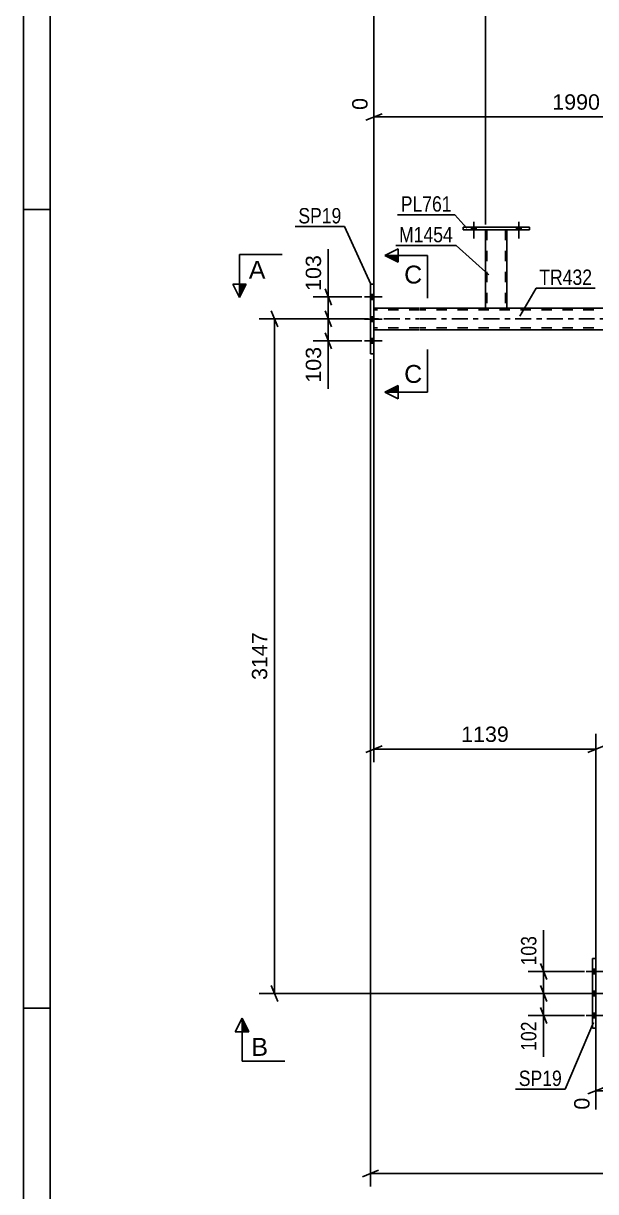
# Model space of a CAD drawing. Header units: millimetres. Extents: x 0 to 841, y 0 to 594.
# Drawn here: x 0 to 106.8, y 263.8 to 481.8 of the extents above; entities that cross this region are included whole.
import ezdxf

# ---------------------------------------------------------------- set-up
doc = ezdxf.new("R2010")
doc.units = ezdxf.units.MM
doc.linetypes.add('DXK_LINE_DOT2', pattern=[3.9198, 1.9599, -1.9599])
doc.linetypes.add('DXK_LINE_DOT3', pattern=[5.9187, 2.979, -0.9799, 0.9799, -0.9799])
doc.styles.add('Arial', font='arial.ttf', dxfattribs={"height": 0.2})
doc.styles.add('Arial Narrow', font='ARIALN.TTF', dxfattribs={"height": 0.2})

# ---------------------------------------------------------------- blocks, each defined once
blk = doc.blocks.new('Unknown-317311686-1113')
at = {"color": 5, "linetype": 'Continuous'}
for p, q in [((0, 594), (0, 0)), ((5, 589), (5, 5)), ((5, 447), (0, 447)), ((5, 298), (0, 298))]:
    blk.add_line(p, q, dxfattribs=at)
blk = doc.blocks.new('Bolt-317311686-2484 - 2401')
at = {"linetype": 'Continuous'}
for points in [[(65.46, 430.26), (65.46, 431.14), (64.82, 431.14), (64.82, 430.26)], [(65.46, 430.26), (65.46, 431.14), (64.82, 431.14), (64.82, 430.26)], [(65.46, 430.26), (65.46, 431.14), (64.82, 431.14), (64.82, 430.26)], [(65.46, 426.14), (65.46, 427.02), (64.82, 427.02), (64.82, 426.14)], [(65.46, 426.14), (65.46, 427.02), (64.82, 427.02), (64.82, 426.14)], [(65.46, 422.06), (65.46, 422.94), (64.82, 422.94), (64.82, 422.06)], [(65.46, 422.06), (65.46, 422.94), (64.82, 422.94), (64.82, 422.06)], [(65.46, 422.06), (65.46, 422.94), (64.82, 422.94), (64.82, 422.06)]]:
    blk.add_hatch(color=1, dxfattribs=at).paths.add_polyline_path(points)
at = {"color": 1, "linetype": 'Continuous'}
for p, q in [((63.66, 430.7), (66.98, 430.7)), ((63.66, 430.7), (66.98, 430.7)), ((63.66, 430.7), (66.98, 430.7)), ((64.82, 431.14), (65.46, 431.14)), ((64.82, 431.14), (65.46, 431.14)), ((64.82, 431.14), (65.46, 431.14)), ((64.82, 430.26), (65.46, 430.26)), ((64.82, 430.26), (65.46, 430.26)), ((64.82, 430.26), (65.46, 430.26)), ((63.66, 426.58), (66.98, 426.58)), ((63.66, 426.58), (66.98, 426.58)), ((64.82, 427.02), (65.46, 427.02)), ((64.82, 427.02), (65.46, 427.02)), ((64.82, 426.14), (65.46, 426.14)), ((64.82, 426.14), (65.46, 426.14)), ((64.82, 422.94), (65.46, 422.94)), ((64.82, 422.94), (65.46, 422.94)), ((64.82, 422.94), (65.46, 422.94)), ((63.66, 422.5), (66.98, 422.5)), ((63.66, 422.5), (66.98, 422.5)), ((63.66, 422.5), (66.98, 422.5)), ((64.82, 422.06), (65.46, 422.06)), ((64.82, 422.06), (65.46, 422.06)), ((64.82, 422.06), (65.46, 422.06))]:
    blk.add_line(p, q, dxfattribs=at)
blk = doc.blocks.new('Bolt-317311686-2441 - 2401')
at = {"linetype": 'Continuous'}
for points in [[(83.64, 443.24), (84.52, 443.24), (84.52, 443.72), (83.64, 443.72)], [(92.04, 443.24), (92.92, 443.24), (92.92, 443.72), (92.04, 443.72)]]:
    blk.add_hatch(color=1, dxfattribs=at).paths.add_polyline_path(points)
at = {"color": 1, "linetype": 'Continuous'}
for p, q in [((84.08, 444.72), (84.08, 441.6)), ((92.48, 444.72), (92.48, 441.6)), ((83.64, 443.72), (83.64, 443.24)), ((84.52, 443.72), (84.52, 443.24)), ((92.04, 443.72), (92.04, 443.24)), ((92.92, 443.72), (92.92, 443.24))]:
    blk.add_line(p, q, dxfattribs=at)
blk = doc.blocks.new('Bolt-317311686-2442 - 2401')
at = {"linetype": 'Continuous'}
for points in [[(83.64, 443.24), (84.52, 443.24), (84.52, 443.72), (83.64, 443.72)], [(92.04, 443.24), (92.92, 443.24), (92.92, 443.72), (92.04, 443.72)]]:
    blk.add_hatch(color=1, dxfattribs=at).paths.add_polyline_path(points)
at = {"color": 1, "linetype": 'Continuous'}
for p, q in [((84.08, 444.72), (84.08, 441.6)), ((92.48, 444.72), (92.48, 441.6)), ((83.64, 443.72), (83.64, 443.24)), ((84.52, 443.72), (84.52, 443.24)), ((92.04, 443.72), (92.04, 443.24)), ((92.92, 443.72), (92.92, 443.24))]:
    blk.add_line(p, q, dxfattribs=at)
blk = doc.blocks.new('Part-317311686-2520 - 2401')
at = {"color": 2, "linetype": 'Continuous'}
for p, q in [((73.98, 428.6), (65.46, 428.6)), ((86.27, 428.6), (74.08, 428.6)), ((126.27, 428.6), (90.27, 428.6)), ((73.98, 424.6), (65.46, 424.6)), ((135.89, 424.6), (74.08, 424.6))]:
    blk.add_line(p, q, dxfattribs=at)
at = {"color": 7, "linetype": 'DXK_LINE_DOT2'}
for p, q in [((65.46, 424.6), (65.46, 428.6)), ((73.98, 428.28), (65.46, 428.28)), ((710.15, 428.28), (74.08, 428.28)), ((90.27, 428.6), (86.27, 428.6)), ((73.98, 424.92), (65.46, 424.92)), ((710.15, 424.92), (74.08, 424.92))]:
    blk.add_line(p, q, dxfattribs=at)
at = {"color": 7, "linetype": 'DXK_LINE_DOT3'}
for p, q in [((55.46, 426.6), (73.98, 426.6)), ((74.08, 426.6), (719.95, 426.6))]:
    blk.add_line(p, q, dxfattribs=at)
blk = doc.blocks.new('Part-317311686-2525 - 2401')
at = {"color": 2, "linetype": 'Continuous'}
for p, q in [((82.08, 443.24), (82.08, 443.72)), ((94.48, 443.72), (82.08, 443.72)), ((94.48, 443.24), (82.08, 443.24)), ((94.48, 443.24), (94.48, 443.72))]:
    blk.add_line(p, q, dxfattribs=at)
blk = doc.blocks.new('Bolt-317311686-2481 - 2401')
at = {"linetype": 'Continuous'}
for points in [[(106.9, 304.4), (106.9, 305.28), (106.26, 305.28), (106.26, 304.4)], [(106.9, 304.4), (106.9, 305.28), (106.26, 305.28), (106.26, 304.4)], [(106.9, 304.4), (106.9, 305.28), (106.26, 305.28), (106.26, 304.4)], [(106.9, 300.28), (106.9, 301.16), (106.26, 301.16), (106.26, 300.28)], [(106.9, 300.28), (106.9, 301.16), (106.26, 301.16), (106.26, 300.28)], [(106.9, 296.2), (106.9, 297.08), (106.26, 297.08), (106.26, 296.2)], [(106.9, 296.2), (106.9, 297.08), (106.26, 297.08), (106.26, 296.2)], [(106.9, 296.2), (106.9, 297.08), (106.26, 297.08), (106.26, 296.2)]]:
    blk.add_hatch(color=1, dxfattribs=at).paths.add_polyline_path(points)
at = {"color": 1, "linetype": 'Continuous'}
for p, q in [((106.26, 305.28), (106.9, 305.28)), ((106.26, 305.28), (106.9, 305.28)), ((106.26, 305.28), (106.9, 305.28)), ((105.1, 304.84), (108.42, 304.84)), ((105.1, 304.84), (108.42, 304.84)), ((105.1, 304.84), (108.42, 304.84)), ((106.26, 304.4), (106.9, 304.4)), ((106.26, 304.4), (106.9, 304.4)), ((106.26, 304.4), (106.9, 304.4)), ((106.26, 301.16), (106.9, 301.16)), ((106.26, 301.16), (106.9, 301.16)), ((105.1, 300.72), (108.42, 300.72)), ((105.1, 300.72), (108.42, 300.72)), ((106.26, 300.28), (106.9, 300.28)), ((106.26, 300.28), (106.9, 300.28)), ((105.1, 296.64), (108.42, 296.64)), ((105.1, 296.64), (108.42, 296.64)), ((105.1, 296.64), (108.42, 296.64)), ((106.26, 297.08), (106.9, 297.08)), ((106.26, 297.08), (106.9, 297.08)), ((106.26, 297.08), (106.9, 297.08)), ((106.26, 296.2), (106.9, 296.2)), ((106.26, 296.2), (106.9, 296.2)), ((106.26, 296.2), (106.9, 296.2))]:
    blk.add_line(p, q, dxfattribs=at)
blk = doc.blocks.new('Part-317311686-2540 - 2401')
at = {"color": 2, "linetype": 'Continuous'}
for p, q in [((86.28, 443.24), (86.27, 428.6)), ((90.28, 443.24), (90.27, 428.6)), ((86.31, 428.6), (86.27, 428.6)), ((86.41, 428.6), (86.31, 428.6)), ((86.57, 428.6), (86.41, 428.6)), ((89.98, 428.6), (86.57, 428.6)), ((90.13, 428.6), (89.98, 428.6)), ((90.24, 428.6), (90.13, 428.6)), ((90.27, 428.6), (90.24, 428.6))]:
    blk.add_line(p, q, dxfattribs=at)
at = {"color": 7, "linetype": 'DXK_LINE_DOT2'}
for p, q in [((86.28, 443.25), (86.28, 443.25)), ((86.28, 443.25), (86.28, 443.24)), ((86.28, 443.24), (86.28, 443.25)), ((86.32, 443.25), (86.28, 443.25)), ((86.28, 443.25), (86.32, 443.25)), ((86.42, 443.25), (86.32, 443.25)), ((86.32, 443.25), (86.42, 443.25)), ((86.58, 443.25), (86.42, 443.25)), ((86.42, 443.25), (86.58, 443.25)), ((86.52, 443.25), (86.51, 428.6)), ((86.52, 443.25), (86.52, 443.25)), ((86.54, 443.25), (86.52, 443.25)), ((86.52, 443.25), (86.54, 443.25)), ((86.59, 443.25), (86.54, 443.25)), ((86.54, 443.25), (86.59, 443.25)), ((89.98, 443.24), (86.58, 443.25)), ((89.98, 443.24), (86.58, 443.25)), ((89.89, 443.24), (86.59, 443.25)), ((86.59, 443.25), (86.67, 443.25)), ((89.97, 443.24), (86.67, 443.25)), ((89.97, 443.24), (89.89, 443.24)), ((90.02, 443.24), (89.97, 443.24)), ((89.97, 443.24), (90.02, 443.24)), ((89.98, 443.24), (90.14, 443.24)), ((90.14, 443.24), (89.98, 443.24)), ((90.04, 443.24), (90.02, 443.24)), ((90.02, 443.24), (90.04, 443.24)), ((90.04, 443.24), (90.03, 428.6)), ((90.04, 443.24), (90.04, 443.24)), ((90.14, 443.24), (90.24, 443.24)), ((90.24, 443.24), (90.14, 443.24)), ((90.24, 443.24), (90.28, 443.24)), ((90.28, 443.24), (90.24, 443.24)), ((90.28, 443.24), (90.28, 443.24)), ((90.28, 443.24), (90.28, 443.24)), ((90.28, 443.24), (90.28, 443.24)), ((86.27, 428.6), (86.31, 428.6)), ((86.31, 428.6), (86.41, 428.6)), ((86.41, 428.6), (86.57, 428.6)), ((86.53, 428.6), (86.51, 428.6)), ((86.51, 428.6), (86.53, 428.6)), ((86.58, 428.6), (86.53, 428.6)), ((86.53, 428.6), (86.58, 428.6)), ((89.98, 428.6), (86.57, 428.6)), ((89.89, 428.6), (86.58, 428.6)), ((86.58, 428.6), (86.66, 428.6)), ((90.02, 428.6), (86.66, 428.6)), ((89.96, 428.6), (89.89, 428.6)), ((90.02, 428.6), (89.96, 428.6)), ((89.98, 428.6), (90.13, 428.6)), ((90.03, 428.6), (90.02, 428.6)), ((90.02, 428.6), (90.03, 428.6)), ((90.13, 428.6), (90.24, 428.6)), ((90.24, 428.6), (90.27, 428.6))]:
    blk.add_line(p, q, dxfattribs=at)
blk = doc.blocks.new('Part-317311686-2804 - 2401')
at = {"color": 2, "linetype": 'Continuous'}
for p, q in [((106.9, 307.24), (106.26, 307.24)), ((106.26, 307.24), (106.26, 294.24)), ((106.9, 294.24), (106.9, 307.24)), ((106.26, 294.24), (106.9, 294.24))]:
    blk.add_line(p, q, dxfattribs=at)
blk = doc.blocks.new('Part-317311686-2819 - 2401')
at = {"color": 2, "linetype": 'Continuous'}
for p, q in [((64.82, 420.1), (64.82, 433.1)), ((65.46, 433.1), (64.82, 433.1)), ((65.46, 420.1), (65.46, 433.1)), ((64.82, 420.1), (65.46, 420.1))]:
    blk.add_line(p, q, dxfattribs=at)
blk = doc.blocks.new('StraightDimension-317311686-3352 - 2401')
at = {"color": 7, "linetype": 'Continuous'}
for p, q in [((56.33, 428.1), (57.53, 425.1)), ((63.82, 426.6), (54.08, 426.6)), ((56.93, 422.5), (56.93, 426.6)), ((57.53, 421), (56.33, 424)), ((63.2, 422.5), (54.08, 422.5))]:
    blk.add_line(p, q, dxfattribs=at)
at = {"color": 0}
blk.add_wipeout([(56.18, 421.98), (51.98, 421.98), (51.98, 414.11), (56.18, 414.11)], dxfattribs=at)
at = {"color": 7, "linetype": 'Continuous'}
blk.add_line((56.93, 422.5), (56.93, 413.58), dxfattribs=at)
blk.add_line((56.93, 422.5), (56.93, 413.58), dxfattribs=at)
at = {"color": 3, "style": 'Arial'}
blk.add_text('103', height=2.865, rotation=90.0002, dxfattribs=at).set_placement((55.58, 414.71))
blk = doc.blocks.new('StraightDimension-317311686-3527 - 2401')
at = {"color": 7, "linetype": 'Continuous'}
for p, q in [((140.91, 425.6), (140.91, 474.49)), ((65.46, 429.6), (65.46, 467.82)), ((66.96, 464.9), (63.96, 463.7)), ((139.41, 463.7), (142.41, 464.9)), ((65.46, 464.3), (140.91, 464.3))]:
    blk.add_line(p, q, dxfattribs=at)
at = {"color": 0, "linetype": 'Continuous'}
for points in [[(140.31, 475.09), (136.11, 475.09), (136.11, 465), (140.31, 465)], [(64.86, 468.42), (60.66, 468.42), (60.66, 465), (64.86, 465)]]:
    blk.add_wipeout(points, dxfattribs=at)
at = {"color": 0}
blk.add_wipeout([(108.23, 465.05), (108.23, 469.25), (98.14, 469.25), (98.14, 465.05)], dxfattribs=at)
at = {"color": 3, "linetype": 'Continuous', "style": 'Arial'}
for s, height, p in [('1990', 2.865, (139.71, 465.6)), ('0', 2.87, (64.26, 465.6))]:
    blk.add_text(s, height=height, rotation=90.0002, dxfattribs=at).set_placement(p)
at = {"color": 3, "style": 'Arial'}
blk.add_text('1990', height=2.865, dxfattribs=at).set_placement((98.74, 465.65))
blk = doc.blocks.new('StraightDimension-317311686-10549 - 2401')
at = {"color": 7, "linetype": 'Continuous'}
for p, q in [((96.52, 306.34), (97.72, 303.34)), ((104.74, 304.84), (94.27, 304.84)), ((97.12, 300.72), (97.12, 304.84)), ((97.72, 299.22), (96.52, 302.22)), ((104.74, 300.72), (94.27, 300.72))]:
    blk.add_line(p, q, dxfattribs=at)
at = {"color": 0}
blk.add_wipeout([(96.37, 312.05), (92.17, 312.05), (92.17, 305.37), (96.37, 305.37)], dxfattribs=at)
at = {"color": 7, "linetype": 'Continuous'}
blk.add_line((97.12, 304.84), (97.12, 312.58), dxfattribs=at)
blk.add_line((97.12, 304.84), (97.12, 312.58), dxfattribs=at)
at = {"color": 3, "style": 'Arial Narrow'}
blk.add_text('103', height=2.863, rotation=90.0002, dxfattribs=at).set_placement((95.77, 305.97))
blk = doc.blocks.new('StraightDimension-317311686-3392 - 2401')
at = {"color": 7, "linetype": 'Continuous'}
for p, q in [((126.28, 444.23), (126.28, 495.6)), ((86.28, 444.25), (86.28, 493.38)), ((87.78, 486.01), (84.78, 484.81)), ((86.28, 485.41), (126.28, 485.41)), ((124.78, 484.81), (127.78, 486.01))]:
    blk.add_line(p, q, dxfattribs=at)
at = {"color": 0, "linetype": 'Continuous'}
blk.add_wipeout([(125.68, 496.2), (121.48, 496.2), (121.48, 486.11), (125.68, 486.11)], dxfattribs=at)
at = {"color": 0}
blk.add_wipeout([(111.33, 486.16), (111.33, 490.36), (101.23, 490.36), (101.23, 486.16)], dxfattribs=at)
at = {"color": 3, "linetype": 'Continuous', "style": 'Arial'}
blk.add_text('1624', height=2.865, rotation=90.0002, dxfattribs=at).set_placement((125.08, 486.71))
at = {"color": 3, "style": 'Arial'}
blk.add_text('1000', height=2.865, dxfattribs=at).set_placement((101.83, 486.76))
blk = doc.blocks.new('StraightDimension-317311686-3341 - 2401')
at = {"color": 7, "linetype": 'Continuous'}
for p, q in [((64.82, 419.1), (64.82, 264.74)), ((66.32, 267.74), (63.32, 266.54)), ((64.82, 267.14), (729.21, 267.14))]:
    blk.add_line(p, q, dxfattribs=at)
blk = doc.blocks.new('StraightDimension-317311686-10550 - 2401')
at = {"color": 7, "linetype": 'Continuous'}
for p, q in [((96.52, 302.22), (97.72, 299.22)), ((104.74, 300.72), (94.27, 300.72)), ((97.12, 296.64), (97.12, 300.72)), ((104.74, 296.64), (94.27, 296.64)), ((97.72, 295.14), (96.52, 298.14))]:
    blk.add_line(p, q, dxfattribs=at)
at = {"color": 0}
blk.add_wipeout([(96.37, 296.12), (92.17, 296.12), (92.17, 289.43), (96.37, 289.43)], dxfattribs=at)
at = {"color": 7, "linetype": 'Continuous'}
blk.add_line((97.12, 296.64), (97.12, 288.91), dxfattribs=at)
blk.add_line((97.12, 296.64), (97.12, 288.91), dxfattribs=at)
at = {"color": 3, "style": 'Arial Narrow'}
blk.add_text('102', height=2.863, rotation=90.0002, dxfattribs=at).set_placement((95.77, 290.03))
blk = doc.blocks.new('StraightDimension-317311686-3284 - 2401')
at = {"color": 7, "linetype": 'Continuous'}
for p, q in [((185.03, 302.38), (185.03, 272.39)), ((106.9, 297.1), (106.9, 279.06)), ((108.4, 283.19), (105.4, 281.99)), ((106.9, 282.59), (185.03, 282.59)), ((183.53, 281.99), (186.53, 283.19))]:
    blk.add_line(p, q, dxfattribs=at)
at = {"color": 0}
blk.add_wipeout([(151.01, 283.34), (151.01, 287.54), (140.92, 287.54), (140.92, 283.34)], dxfattribs=at)
at = {"color": 0, "linetype": 'Continuous'}
for points in [[(106.3, 281.89), (102.1, 281.89), (102.1, 278.46), (106.3, 278.46)], [(184.43, 281.89), (180.23, 281.89), (180.23, 271.79), (184.43, 271.79)]]:
    blk.add_wipeout(points, dxfattribs=at)
at = {"color": 3, "style": 'Arial'}
blk.add_text('1953', height=2.865, dxfattribs=at).set_placement((141.52, 283.94))
at = {"color": 3, "linetype": 'Continuous', "style": 'Arial'}
for s, height, p in [('0', 2.87, (105.7, 279.06)), ('1953', 2.865, (183.83, 272.39))]:
    blk.add_text(s, height=height, rotation=90.0002, dxfattribs=at).set_placement(p)
blk = doc.blocks.new('StraightDimension-317311686-2965 - 2401')
at = {"color": 7, "linetype": 'Continuous'}
for p, q in [((47.48, 425.1), (46.28, 428.1)), ((64.46, 426.6), (44.03, 426.6)), ((46.88, 300.74), (46.88, 426.6)), ((46.28, 302.24), (47.48, 299.24)), ((105.26, 300.74), (44.03, 300.74))]:
    blk.add_line(p, q, dxfattribs=at)
at = {"color": 0}
blk.add_wipeout([(46.13, 368.72), (41.93, 368.72), (41.93, 358.63), (46.13, 358.63)], dxfattribs=at)
at = {"color": 3, "style": 'Arial'}
blk.add_text('3147', height=2.865, rotation=90.0002, dxfattribs=at).set_placement((45.53, 359.23))
blk = doc.blocks.new('StraightDimension-317311686-3300 - 2401')
at = {"color": 7, "linetype": 'Continuous'}
for p, q in [((65.46, 423.6), (65.46, 343.93)), ((106.9, 304.38), (106.9, 349.18)), ((66.96, 346.93), (63.96, 345.73)), ((105.4, 345.73), (108.4, 346.93)), ((65.46, 346.33), (106.9, 346.33))]:
    blk.add_line(p, q, dxfattribs=at)
at = {"color": 0}
blk.add_wipeout([(91.23, 347.08), (91.23, 351.28), (81.13, 351.28), (81.13, 347.08)], dxfattribs=at)
at = {"color": 3, "style": 'Arial'}
blk.add_text('1139', height=2.865, dxfattribs=at).set_placement((81.73, 347.68))
blk = doc.blocks.new('StraightDimension-317311686-3360 - 2401')
at = {"color": 7, "linetype": 'Continuous'}
for p, q in [((56.33, 432.2), (57.53, 429.2)), ((63.22, 430.7), (54.08, 430.7)), ((56.93, 426.6), (56.93, 430.7)), ((57.53, 425.1), (56.33, 428.1)), ((63.82, 426.6), (54.08, 426.6))]:
    blk.add_line(p, q, dxfattribs=at)
at = {"color": 0}
blk.add_wipeout([(56.18, 439.1), (51.98, 439.1), (51.98, 431.23), (56.18, 431.23)], dxfattribs=at)
at = {"color": 7, "linetype": 'Continuous'}
blk.add_line((56.93, 430.7), (56.93, 439.63), dxfattribs=at)
blk.add_line((56.93, 430.7), (56.93, 439.63), dxfattribs=at)
at = {"color": 3, "style": 'Arial'}
blk.add_text('103', height=2.865, rotation=90.0002, dxfattribs=at).set_placement((55.58, 431.83))
blk = doc.blocks.new('StraightDimension-317311686-3386 - 2401')
at = {"color": 7, "linetype": 'Continuous'}
for p, q in [((86.28, 444.25), (86.28, 493.38)), ((65.46, 429.6), (65.46, 488.93)), ((66.96, 486.01), (63.96, 484.81)), ((65.46, 485.41), (86.28, 485.41)), ((84.78, 484.81), (87.78, 486.01))]:
    blk.add_line(p, q, dxfattribs=at)
at = {"color": 0, "linetype": 'Continuous'}
for points in [[(85.68, 493.98), (81.48, 493.98), (81.48, 486.11), (85.68, 486.11)], [(64.86, 489.53), (60.66, 489.53), (60.66, 486.11), (64.86, 486.11)]]:
    blk.add_wipeout(points, dxfattribs=at)
at = {"color": 0}
blk.add_wipeout([(79.8, 486.16), (79.8, 490.36), (71.93, 490.36), (71.93, 486.16)], dxfattribs=at)
at = {"color": 3, "linetype": 'Continuous', "style": 'Arial'}
for s, height, p in [('624', 2.865, (85.08, 486.71)), ('0', 2.87, (64.26, 486.71))]:
    blk.add_text(s, height=height, rotation=90.0002, dxfattribs=at).set_placement(p)
at = {"color": 3, "style": 'Arial'}
blk.add_text('624', height=2.865, dxfattribs=at).set_placement((72.53, 486.76))
blk = doc.blocks.new('Mark-317311686-2536 - 2401')
at = {"color": 0}
blk.add_wipeout([(80.19, 440.91), (80.19, 443.91), (70.14, 443.91), (70.14, 440.91)], dxfattribs=at)
blk.add_wipeout([(80.19, 440.91), (80.19, 443.91), (70.14, 443.91), (70.14, 440.91)], dxfattribs=at)
at = {"color": 30, "linetype": 'Continuous'}
for p in [(69.54, 440.31), (86.88, 434.84)]:
    blk.add_line(p, (80.79, 440.31), dxfattribs=at)
at = {"color": 3, "style": 'Arial Narrow'}
blk.add_text('M1454', height=2.863, dxfattribs=at).set_placement((70.14, 440.91))
blk = doc.blocks.new('SectionMark-317311686-4126 - 2401')
at = {"linetype": 'Continuous'}
for points in [[(69.96, 438.46), (69.96, 437.21), (67.46, 438.46)], [(69.96, 414.17), (69.96, 412.92), (67.46, 412.92)]]:
    blk.add_hatch(color=6, dxfattribs=at).paths.add_polyline_path(points)
at = {"color": 6, "linetype": 'Continuous'}
for p, q in [((67.46, 438.46), (69.96, 439.71)), ((75.46, 438.46), (67.46, 438.46)), ((67.46, 438.46), (69.96, 437.21)), ((69.96, 437.21), (69.96, 439.71)), ((67.46, 412.92), (69.96, 414.17)), ((75.46, 412.92), (67.46, 412.92)), ((69.96, 411.67), (67.46, 412.92)), ((69.96, 414.17), (69.96, 411.67))]:
    blk.add_line(p, q, dxfattribs=at)
at = {"color": 0, "linetype": 'Continuous'}
for points in [[(74.46, 433.21), (74.46, 436.71), (71.09, 436.71), (71.09, 433.21)], [(74.46, 414.67), (74.46, 418.17), (71.09, 418.17), (71.09, 414.67)]]:
    blk.add_wipeout(points, dxfattribs=at)
at = {"color": 6, "linetype": 'Continuous'}
for p, q in [((75.46, 438.46), (75.46, 430.46)), ((75.46, 412.92), (75.46, 420.92))]:
    blk.add_line(p, q, dxfattribs=at)
at = {"color": 3, "linetype": 'Continuous', "style": 'Arial'}
for p in [(71.09, 433.21), (71.09, 414.67)]:
    blk.add_text('C', height=3.34, dxfattribs=at).set_placement(p)
blk = doc.blocks.new('SectionMark-317311686-4132 - 2401')
at = {"color": 6, "linetype": 'Continuous'}
for p, q in [((40.34, 438.6), (40.34, 430.6)), ((40.34, 430.6), (39.09, 433.1))]:
    blk.add_line(p, q, dxfattribs=at)
at = {"color": 0, "linetype": 'Continuous'}
blk.add_wipeout([(45.2, 434.1), (45.2, 437.6), (42.09, 437.6), (42.09, 434.1)], dxfattribs=at)
at = {"linetype": 'Continuous'}
blk.add_hatch(color=6, dxfattribs=at).paths.add_polyline_path([(40.34, 433.1), (41.59, 433.1), (40.34, 430.6)])
at = {"color": 6, "linetype": 'Continuous'}
for p, q in [((40.34, 438.6), (48.34, 438.6)), ((41.59, 433.1), (39.09, 433.1)), ((40.34, 430.6), (41.59, 433.1))]:
    blk.add_line(p, q, dxfattribs=at)
at = {"color": 3, "linetype": 'Continuous', "style": 'Arial'}
blk.add_text('A', height=3.34, dxfattribs=at).set_placement((42.09, 434.1))
blk = doc.blocks.new('Mark-317311686-2516 - 2401')
at = {"color": 0}
blk.add_wipeout([(106.18, 432.96), (106.18, 435.96), (96.32, 435.96), (96.32, 432.96)], dxfattribs=at)
blk.add_wipeout([(106.18, 432.96), (106.18, 435.96), (96.32, 435.96), (96.32, 432.96)], dxfattribs=at)
at = {"color": 30, "linetype": 'Continuous'}
for p, q in [((92.7, 427.13), (95.72, 432.36)), ((95.72, 432.36), (106.78, 432.36))]:
    blk.add_line(p, q, dxfattribs=at)
at = {"color": 3, "style": 'Arial Narrow'}
blk.add_text('TR432', height=2.863, dxfattribs=at).set_placement((96.32, 432.96))
blk = doc.blocks.new('Mark-317311686-2521 - 2401')
at = {"color": 0}
blk.add_wipeout([(79.97, 446.63), (79.97, 449.63), (70.46, 449.63), (70.46, 446.63)], dxfattribs=at)
blk.add_wipeout([(79.97, 446.63), (79.97, 449.63), (70.46, 449.63), (70.46, 446.63)], dxfattribs=at)
at = {"color": 30, "linetype": 'Continuous'}
for p in [(69.86, 446.03), (82.82, 443.56)]:
    blk.add_line(p, (80.57, 446.03), dxfattribs=at)
at = {"color": 3, "style": 'Arial Narrow'}
blk.add_text('PL761', height=2.863, dxfattribs=at).set_placement((70.46, 446.63))
blk = doc.blocks.new('SectionMark-317311686-4130 - 2401')
at = {"color": 6, "linetype": 'Continuous'}
for p in [(39.57, 293.6), (40.82, 288.1)]:
    blk.add_line(p, (40.82, 296.1), dxfattribs=at)
at = {"color": 0, "linetype": 'Continuous'}
blk.add_wipeout([(45.68, 289.1), (45.68, 292.6), (42.57, 292.6), (42.57, 289.1)], dxfattribs=at)
at = {"linetype": 'Continuous'}
blk.add_hatch(color=6, dxfattribs=at).paths.add_polyline_path([(42.07, 293.6), (40.82, 293.6), (40.82, 296.1)])
at = {"color": 6, "linetype": 'Continuous'}
for p, q in [((40.82, 296.1), (42.07, 293.6)), ((42.07, 293.6), (39.57, 293.6)), ((40.82, 288.1), (48.82, 288.1))]:
    blk.add_line(p, q, dxfattribs=at)
at = {"color": 3, "linetype": 'Continuous', "style": 'Arial'}
blk.add_text('B', height=3.34, dxfattribs=at).set_placement((42.57, 289.1))
blk = doc.blocks.new('Mark-317311686-2800 - 2401')
at = {"color": 0}
blk.add_wipeout([(100.53, 283.48), (100.53, 286.48), (92.49, 286.48), (92.49, 283.48)], dxfattribs=at)
blk.add_wipeout([(100.53, 283.48), (100.53, 286.48), (92.49, 286.48), (92.49, 283.48)], dxfattribs=at)
at = {"color": 30, "linetype": 'Continuous'}
for p in [(106.46, 295.33), (91.89, 282.88)]:
    blk.add_line(p, (101.13, 282.88), dxfattribs=at)
at = {"color": 3, "style": 'Arial Narrow'}
blk.add_text('SP19', height=2.863, dxfattribs=at).set_placement((92.49, 283.48))
blk = doc.blocks.new('Mark-317311686-2815 - 2401')
at = {"color": 0}
blk.add_wipeout([(59.38, 444.43), (59.38, 447.43), (51.34, 447.43), (51.34, 444.43)], dxfattribs=at)
blk.add_wipeout([(59.38, 444.43), (59.38, 447.43), (51.34, 447.43), (51.34, 444.43)], dxfattribs=at)
at = {"color": 30, "linetype": 'Continuous'}
for p in [(50.74, 443.83), (64.88, 433.09)]:
    blk.add_line(p, (59.98, 443.83), dxfattribs=at)
at = {"color": 3, "style": 'Arial Narrow'}
blk.add_text('SP19', height=2.863, dxfattribs=at).set_placement((51.34, 444.43))

msp = doc.modelspace()

# ---------------------------------------------------------------- block references
for name in ['Unknown-317311686-1113', 'Bolt-317311686-2441 - 2401', 'Bolt-317311686-2442 - 2401', 'Part-317311686-2525 - 2401', 'Part-317311686-2540 - 2401', 'Part-317311686-2819 - 2401', 'Bolt-317311686-2484 - 2401', 'Part-317311686-2520 - 2401', 'Bolt-317311686-2481 - 2401', 'Part-317311686-2804 - 2401']:
    msp.add_blockref(name, (0, 0))

# ---------------------------------------------------------------- next in the draw order: block references
for name in ['StraightDimension-317311686-3352 - 2401', 'StraightDimension-317311686-10549 - 2401']:
    msp.add_blockref(name, (0, 0))

# ---------------------------------------------------------------- next in the draw order: block references
for name in ['StraightDimension-317311686-3527 - 2401', 'StraightDimension-317311686-3341 - 2401']:
    msp.add_blockref(name, (0, 0))

# ---------------------------------------------------------------- next in the draw order: block references
for name in ['StraightDimension-317311686-3392 - 2401', 'StraightDimension-317311686-10550 - 2401']:
    msp.add_blockref(name, (0, 0))

# ---------------------------------------------------------------- next in the draw order: block references
msp.add_blockref('StraightDimension-317311686-3284 - 2401', (0, 0))

# ---------------------------------------------------------------- next in the draw order: block references
for name in ['StraightDimension-317311686-2965 - 2401', 'SectionMark-317311686-4130 - 2401']:
    msp.add_blockref(name, (0, 0))

# ---------------------------------------------------------------- next in the draw order: block references
for name in ['StraightDimension-317311686-3360 - 2401', 'StraightDimension-317311686-3300 - 2401', 'Mark-317311686-2800 - 2401']:
    msp.add_blockref(name, (0, 0))

# ---------------------------------------------------------------- next in the draw order: block references
msp.add_blockref('StraightDimension-317311686-3386 - 2401', (0, 0))

# ---------------------------------------------------------------- next in the draw order: block references
msp.add_blockref('Mark-317311686-2536 - 2401', (0, 0))

# ---------------------------------------------------------------- next in the draw order: block references
for name in ['Mark-317311686-2521 - 2401', 'SectionMark-317311686-4126 - 2401']:
    msp.add_blockref(name, (0, 0))

# ---------------------------------------------------------------- next in the draw order: block references
msp.add_blockref('SectionMark-317311686-4132 - 2401', (0, 0))

# ---------------------------------------------------------------- next in the draw order: block references
for name in ['Mark-317311686-2815 - 2401', 'Mark-317311686-2516 - 2401']:
    msp.add_blockref(name, (0, 0))

doc.saveas('drawing.dxf')
